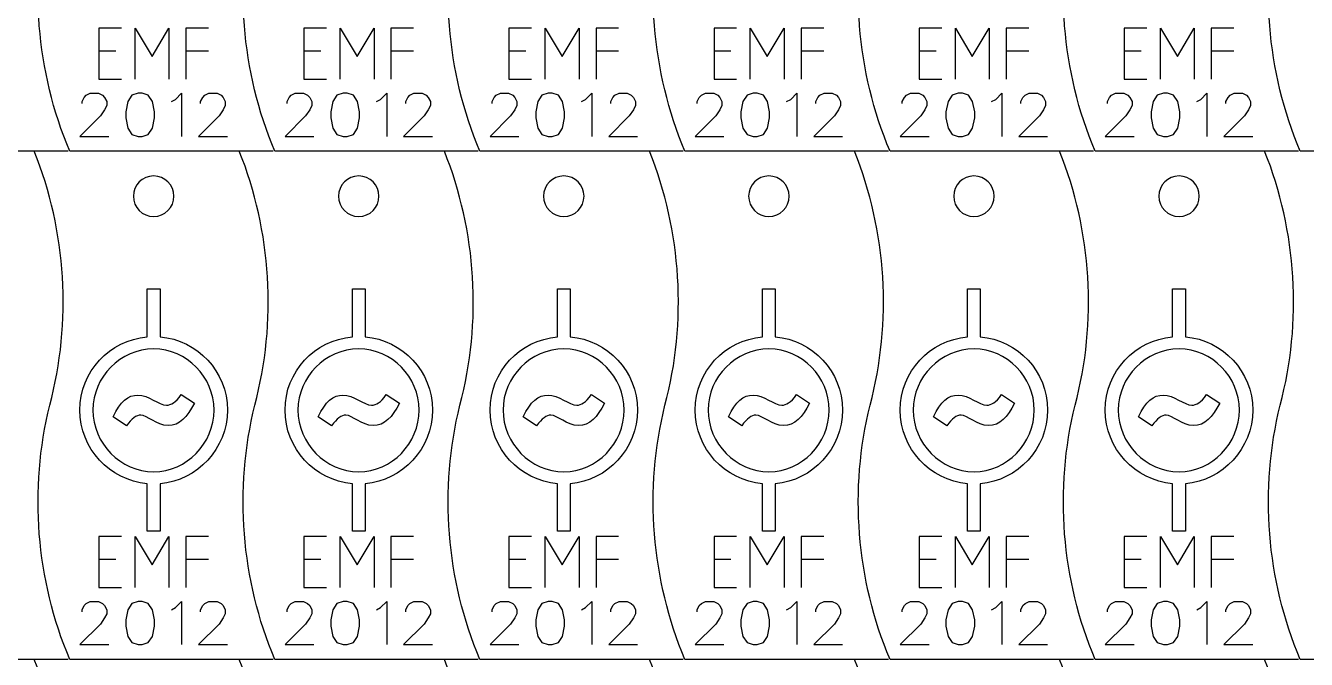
# Model space of a CAD drawing. Header units: millimetres. Extents: x 17 to 566, y -11 to 289.
# Drawn here: x 158 to 284, y 138.7 to 201 of the extents above; entities that cross this region are included whole.
import ezdxf

# ---------------------------------------------------------------- set-up
doc = ezdxf.new("R2010")
doc.units = ezdxf.units.MM
doc.layers.add('cut', color=7, linetype='CONTINUOUS')

msp = doc.modelspace()

# ---------------------------------------------------------------- linework, layer by layer
at = {"layer": 'cut', "color": 5}
for points in [[(165.219648, 200.747981), (165.219648, 195.747979)], [(167.441869, 200.747981), (165.219648, 200.747981)], [(168.782224, 200.747981), (170.448887, 197.970203)], [(168.782224, 195.747979), (168.782224, 200.747981)], [(170.448887, 197.970203), (172.115553, 200.747981)], [(172.115553, 200.747981), (172.115553, 195.747979)], [(173.78222, 200.747981), (173.78222, 195.747979)], [(176.004443, 200.747981), (173.78222, 200.747981)], [(185.388885, 200.747981), (185.388885, 195.747979)], [(187.611106, 200.747981), (185.388885, 200.747981)], [(188.951461, 200.747981), (190.618124, 197.970203)], [(188.951461, 195.747979), (188.951461, 200.747981)], [(190.618124, 197.970203), (192.28479, 200.747981)], [(192.28479, 200.747981), (192.28479, 195.747979)], [(193.951456, 200.747981), (193.951456, 195.747979)], [(196.17368, 200.747981), (193.951456, 200.747981)], [(205.558122, 200.747981), (205.558122, 195.747979)], [(207.780342, 200.747981), (205.558122, 200.747981)], [(209.120698, 200.747981), (210.787361, 197.970203)], [(209.120698, 195.747979), (209.120698, 200.747981)], [(210.787361, 197.970203), (212.454027, 200.747981)], [(212.454027, 200.747981), (212.454027, 195.747979)], [(214.120693, 200.747981), (214.120693, 195.747979)], [(216.342917, 200.747981), (214.120693, 200.747981)], [(225.727359, 200.747981), (225.727359, 195.747979)], [(227.949579, 200.747981), (225.727359, 200.747981)], [(229.289935, 200.747981), (230.956598, 197.970203)], [(229.289935, 195.747979), (229.289935, 200.747981)], [(230.956598, 197.970203), (232.623264, 200.747981)], [(232.623264, 200.747981), (232.623264, 195.747979)], [(234.28993, 200.747981), (234.28993, 195.747979)], [(236.512154, 200.747981), (234.28993, 200.747981)], [(245.896596, 200.747981), (245.896596, 195.747979)], [(248.118816, 200.747981), (245.896596, 200.747981)], [(249.459171, 200.747981), (251.125835, 197.970203)], [(249.459171, 195.747979), (249.459171, 200.747981)], [(251.125835, 197.970203), (252.792501, 200.747981)], [(252.792501, 200.747981), (252.792501, 195.747979)], [(254.459167, 200.747981), (254.459167, 195.747979)], [(256.681391, 200.747981), (254.459167, 200.747981)], [(266.065833, 200.747981), (266.065833, 195.747979)], [(268.288053, 200.747981), (266.065833, 200.747981)], [(269.628408, 200.747981), (271.295072, 197.970203)], [(269.628408, 195.747979), (269.628408, 200.747981)], [(271.295072, 197.970203), (272.961738, 200.747981)], [(272.961738, 200.747981), (272.961738, 195.747979)], [(274.628404, 200.747981), (274.628404, 195.747979)], [(276.850627, 200.747981), (274.628404, 200.747981)], [(165.219648, 198.525757), (166.886311, 198.525757)], [(173.78222, 198.525757), (176.004443, 198.525757)], [(185.388885, 198.525757), (187.055548, 198.525757)], [(193.951456, 198.525757), (196.17368, 198.525757)], [(205.558122, 198.525757), (207.224785, 198.525757)], [(214.120693, 198.525757), (216.342917, 198.525757)], [(225.727359, 198.525757), (227.394022, 198.525757)], [(234.28993, 198.525757), (236.512154, 198.525757)], [(245.896596, 198.525757), (247.563259, 198.525757)], [(254.459167, 198.525757), (256.681391, 198.525757)], [(266.065833, 198.525757), (267.732496, 198.525757)], [(274.628404, 198.525757), (276.850627, 198.525757)], [(165.219648, 195.747979), (167.441869, 195.747979)], [(185.388885, 195.747979), (187.611106, 195.747979)], [(205.558122, 195.747979), (207.780342, 195.747979)], [(225.727359, 195.747979), (227.949579, 195.747979)], [(245.896596, 195.747979), (248.118816, 195.747979)], [(266.065833, 195.747979), (268.288053, 195.747979)], [(163.768611, 193.953004), (163.970631, 194.155024)], [(163.970631, 194.155024), (164.374672, 194.357044)], [(164.374672, 194.357044), (165.182753, 194.357044)], [(165.182753, 194.357044), (165.586794, 194.155024)], [(165.586794, 194.155024), (165.788814, 193.953004)], [(168.465582, 194.155024), (168.061541, 193.548963)], [(169.071643, 194.357044), (168.465582, 194.155024)], [(169.475683, 194.357044), (169.071643, 194.357044)], [(170.081742, 194.155024), (169.475683, 194.357044)], [(170.485782, 193.548963), (170.081742, 194.155024)], [(172.758509, 193.750983), (173.36457, 194.357044)], [(173.36457, 194.357044), (173.36457, 190.114595)], [(175.435277, 193.953004), (175.637297, 194.155024)], [(175.637297, 194.155024), (176.041338, 194.357044)], [(176.041338, 194.357044), (176.849419, 194.357044)], [(176.849419, 194.357044), (177.25346, 194.155024)], [(177.25346, 194.155024), (177.45548, 193.953004)], [(183.937848, 193.953004), (184.139868, 194.155024)], [(184.139868, 194.155024), (184.543909, 194.357044)], [(184.543909, 194.357044), (185.35199, 194.357044)], [(185.35199, 194.357044), (185.756031, 194.155024)], [(185.756031, 194.155024), (185.958051, 193.953004)], [(188.634819, 194.155024), (188.230778, 193.548963)], [(189.24088, 194.357044), (188.634819, 194.155024)], [(189.64492, 194.357044), (189.24088, 194.357044)], [(190.250978, 194.155024), (189.64492, 194.357044)], [(190.655019, 193.548963), (190.250978, 194.155024)], [(192.927746, 193.750983), (193.533807, 194.357044)], [(193.533807, 194.357044), (193.533807, 190.114595)], [(195.604514, 193.953004), (195.806534, 194.155024)], [(195.806534, 194.155024), (196.210575, 194.357044)], [(196.210575, 194.357044), (197.018656, 194.357044)], [(197.018656, 194.357044), (197.422697, 194.155024)], [(197.422697, 194.155024), (197.624717, 193.953004)], [(204.107085, 193.953004), (204.309105, 194.155024)], [(204.309105, 194.155024), (204.713146, 194.357044)], [(204.713146, 194.357044), (205.521227, 194.357044)], [(205.521227, 194.357044), (205.925268, 194.155024)], [(205.925268, 194.155024), (206.127288, 193.953004)], [(208.804056, 194.155024), (208.400015, 193.548963)], [(209.410117, 194.357044), (208.804056, 194.155024)], [(209.814157, 194.357044), (209.410117, 194.357044)], [(210.420215, 194.155024), (209.814157, 194.357044)], [(210.824256, 193.548963), (210.420215, 194.155024)], [(213.096983, 193.750983), (213.703044, 194.357044)], [(213.703044, 194.357044), (213.703044, 190.114595)], [(215.773751, 193.953004), (215.975771, 194.155024)], [(215.975771, 194.155024), (216.379812, 194.357044)], [(216.379812, 194.357044), (217.187893, 194.357044)], [(217.187893, 194.357044), (217.591934, 194.155024)], [(217.591934, 194.155024), (217.793954, 193.953004)], [(224.276322, 193.953004), (224.478342, 194.155024)], [(224.478342, 194.155024), (224.882383, 194.357044)], [(224.882383, 194.357044), (225.690464, 194.357044)], [(225.690464, 194.357044), (226.094504, 194.155024)], [(226.094504, 194.155024), (226.296525, 193.953004)], [(228.973293, 194.155024), (228.569252, 193.548963)], [(229.579353, 194.357044), (228.973293, 194.155024)], [(229.983394, 194.357044), (229.579353, 194.357044)], [(230.589452, 194.155024), (229.983394, 194.357044)], [(230.993493, 193.548963), (230.589452, 194.155024)], [(233.26622, 193.750983), (233.872281, 194.357044)], [(233.872281, 194.357044), (233.872281, 190.114595)], [(235.942988, 193.953004), (236.145008, 194.155024)], [(236.145008, 194.155024), (236.549049, 194.357044)], [(236.549049, 194.357044), (237.35713, 194.357044)], [(237.35713, 194.357044), (237.76117, 194.155024)], [(237.76117, 194.155024), (237.963191, 193.953004)], [(244.445559, 193.953004), (244.647579, 194.155024)], [(244.647579, 194.155024), (245.05162, 194.357044)], [(245.05162, 194.357044), (245.859701, 194.357044)], [(245.859701, 194.357044), (246.263741, 194.155024)], [(246.263741, 194.155024), (246.465762, 193.953004)], [(249.142529, 194.155024), (248.738489, 193.548963)], [(249.74859, 194.357044), (249.142529, 194.155024)], [(250.152631, 194.357044), (249.74859, 194.357044)], [(250.758689, 194.155024), (250.152631, 194.357044)], [(251.16273, 193.548963), (250.758689, 194.155024)], [(253.435457, 193.750983), (254.041518, 194.357044)], [(254.041518, 194.357044), (254.041518, 190.114595)], [(256.112224, 193.953004), (256.314245, 194.155024)], [(256.314245, 194.155024), (256.718285, 194.357044)], [(256.718285, 194.357044), (257.526367, 194.357044)], [(257.526367, 194.357044), (257.930407, 194.155024)], [(257.930407, 194.155024), (258.132428, 193.953004)], [(264.614795, 193.953004), (264.816816, 194.155024)], [(264.816816, 194.155024), (265.220856, 194.357044)], [(265.220856, 194.357044), (266.028938, 194.357044)], [(266.028938, 194.357044), (266.432978, 194.155024)], [(266.432978, 194.155024), (266.634999, 193.953004)], [(269.311766, 194.155024), (268.907726, 193.548963)], [(269.917827, 194.357044), (269.311766, 194.155024)], [(270.321868, 194.357044), (269.917827, 194.357044)], [(270.927926, 194.155024), (270.321868, 194.357044)], [(271.331967, 193.548963), (270.927926, 194.155024)], [(273.604694, 193.750983), (274.210755, 194.357044)], [(274.210755, 194.357044), (274.210755, 190.114595)], [(276.281461, 193.953004), (276.483482, 194.155024)], [(276.483482, 194.155024), (276.887522, 194.357044)], [(276.887522, 194.357044), (277.695604, 194.357044)], [(277.695604, 194.357044), (278.099644, 194.155024)], [(278.099644, 194.155024), (278.301664, 193.953004)], [(163.566591, 193.548963), (163.768611, 193.953004)], [(163.566591, 193.346943), (163.566591, 193.548963)], [(165.788814, 192.740882), (165.384774, 192.134821)], [(165.788814, 193.953004), (165.990834, 193.548963)], [(165.990834, 193.144922), (165.788814, 192.740882)], [(165.990834, 193.548963), (165.990834, 193.144922)], [(168.061541, 193.548963), (167.859521, 192.538862)], [(170.687802, 192.538862), (170.485782, 193.548963)], [(172.354469, 193.548963), (172.758509, 193.750983)], [(175.233257, 193.548963), (175.435277, 193.953004)], [(175.233257, 193.346943), (175.233257, 193.548963)], [(177.45548, 192.740882), (177.051439, 192.134821)], [(177.45548, 193.953004), (177.6575, 193.548963)], [(177.6575, 193.144922), (177.45548, 192.740882)], [(177.6575, 193.548963), (177.6575, 193.144922)], [(183.735828, 193.548963), (183.937848, 193.953004)], [(183.735828, 193.346943), (183.735828, 193.548963)], [(185.958051, 192.740882), (185.55401, 192.134821)], [(185.958051, 193.953004), (186.160071, 193.548963)], [(186.160071, 193.144922), (185.958051, 192.740882)], [(186.160071, 193.548963), (186.160071, 193.144922)], [(188.230778, 193.548963), (188.028758, 192.538862)], [(190.857039, 192.538862), (190.655019, 193.548963)], [(192.523705, 193.548963), (192.927746, 193.750983)], [(195.402494, 193.548963), (195.604514, 193.953004)], [(195.402494, 193.346943), (195.402494, 193.548963)], [(197.624717, 192.740882), (197.220676, 192.134821)], [(197.624717, 193.953004), (197.826737, 193.548963)], [(197.826737, 193.144922), (197.624717, 192.740882)], [(197.826737, 193.548963), (197.826737, 193.144922)], [(203.905064, 193.548963), (204.107085, 193.953004)], [(203.905064, 193.346943), (203.905064, 193.548963)], [(206.127288, 192.740882), (205.723247, 192.134821)], [(206.127288, 193.953004), (206.329308, 193.548963)], [(206.329308, 193.144922), (206.127288, 192.740882)], [(206.329308, 193.548963), (206.329308, 193.144922)], [(208.400015, 193.548963), (208.197995, 192.538862)], [(211.026276, 192.538862), (210.824256, 193.548963)], [(212.692942, 193.548963), (213.096983, 193.750983)], [(215.57173, 193.548963), (215.773751, 193.953004)], [(215.57173, 193.346943), (215.57173, 193.548963)], [(217.793954, 192.740882), (217.389913, 192.134821)], [(217.793954, 193.953004), (217.995974, 193.548963)], [(217.995974, 193.144922), (217.793954, 192.740882)], [(217.995974, 193.548963), (217.995974, 193.144922)], [(224.074301, 193.548963), (224.276322, 193.953004)], [(224.074301, 193.346943), (224.074301, 193.548963)], [(226.296525, 192.740882), (225.892484, 192.134821)], [(226.296525, 193.953004), (226.498545, 193.548963)], [(226.498545, 193.144922), (226.296525, 192.740882)], [(226.498545, 193.548963), (226.498545, 193.144922)], [(228.569252, 193.548963), (228.367232, 192.538862)], [(231.195513, 192.538862), (230.993493, 193.548963)], [(232.862179, 193.548963), (233.26622, 193.750983)], [(235.740967, 193.548963), (235.942988, 193.953004)], [(235.740967, 193.346943), (235.740967, 193.548963)], [(237.963191, 192.740882), (237.55915, 192.134821)], [(237.963191, 193.953004), (238.165211, 193.548963)], [(238.165211, 193.144922), (237.963191, 192.740882)], [(238.165211, 193.548963), (238.165211, 193.144922)], [(244.243538, 193.548963), (244.445559, 193.953004)], [(244.243538, 193.346943), (244.243538, 193.548963)], [(246.465762, 192.740882), (246.061721, 192.134821)], [(246.465762, 193.953004), (246.667782, 193.548963)], [(246.667782, 193.144922), (246.465762, 192.740882)], [(246.667782, 193.548963), (246.667782, 193.144922)], [(248.738489, 193.548963), (248.536468, 192.538862)], [(251.36475, 192.538862), (251.16273, 193.548963)], [(253.031416, 193.548963), (253.435457, 193.750983)], [(255.910204, 193.548963), (256.112224, 193.953004)], [(255.910204, 193.346943), (255.910204, 193.548963)], [(258.132428, 192.740882), (257.728387, 192.134821)], [(258.132428, 193.953004), (258.334448, 193.548963)], [(258.334448, 193.144922), (258.132428, 192.740882)], [(258.334448, 193.548963), (258.334448, 193.144922)], [(264.412775, 193.548963), (264.614795, 193.953004)], [(264.412775, 193.346943), (264.412775, 193.548963)], [(266.634999, 192.740882), (266.230958, 192.134821)], [(266.634999, 193.953004), (266.837019, 193.548963)], [(266.837019, 193.144922), (266.634999, 192.740882)], [(266.837019, 193.548963), (266.837019, 193.144922)], [(268.907726, 193.548963), (268.705705, 192.538862)], [(271.533987, 192.538862), (271.331967, 193.548963)], [(273.200653, 193.548963), (273.604694, 193.750983)], [(276.079441, 193.548963), (276.281461, 193.953004)], [(276.079441, 193.346943), (276.079441, 193.548963)], [(278.301664, 192.740882), (277.897624, 192.134821)], [(278.301664, 193.953004), (278.503685, 193.548963)], [(278.503685, 193.144922), (278.301664, 192.740882)], [(278.503685, 193.548963), (278.503685, 193.144922)], [(165.384774, 192.134821), (163.36457, 190.114595)], [(167.859521, 192.538862), (167.859521, 191.932801)], [(167.859521, 191.932801), (168.061541, 190.922682)], [(170.485782, 190.922682), (170.687802, 191.932801)], [(170.687802, 191.932801), (170.687802, 192.538862)], [(177.051439, 192.134821), (175.031239, 190.114595)], [(185.55401, 192.134821), (183.533807, 190.114595)], [(188.028758, 192.538862), (188.028758, 191.932801)], [(188.028758, 191.932801), (188.230778, 190.922682)], [(190.655019, 190.922682), (190.857039, 191.932801)], [(190.857039, 191.932801), (190.857039, 192.538862)], [(197.220676, 192.134821), (195.200476, 190.114595)], [(205.723247, 192.134821), (203.703044, 190.114595)], [(208.197995, 192.538862), (208.197995, 191.932801)], [(208.197995, 191.932801), (208.400015, 190.922682)], [(210.824256, 190.922682), (211.026276, 191.932801)], [(211.026276, 191.932801), (211.026276, 192.538862)], [(217.389913, 192.134821), (215.369713, 190.114595)], [(225.892484, 192.134821), (223.872281, 190.114595)], [(228.367232, 192.538862), (228.367232, 191.932801)], [(228.367232, 191.932801), (228.569252, 190.922682)], [(230.993493, 190.922682), (231.195513, 191.932801)], [(231.195513, 191.932801), (231.195513, 192.538862)], [(237.55915, 192.134821), (235.53895, 190.114595)], [(246.061721, 192.134821), (244.041518, 190.114595)], [(248.536468, 192.538862), (248.536468, 191.932801)], [(248.536468, 191.932801), (248.738489, 190.922682)], [(251.16273, 190.922682), (251.36475, 191.932801)], [(251.36475, 191.932801), (251.36475, 192.538862)], [(257.728387, 192.134821), (255.708187, 190.114595)], [(266.230958, 192.134821), (264.210755, 190.114595)], [(268.705705, 192.538862), (268.705705, 191.932801)], [(268.705705, 191.932801), (268.907726, 190.922682)], [(271.331967, 190.922682), (271.533987, 191.932801)], [(271.533987, 191.932801), (271.533987, 192.538862)], [(277.897624, 192.134821), (275.877424, 190.114595)], [(168.061541, 190.922682), (168.465582, 190.316638)], [(168.465582, 190.316638), (169.071643, 190.114595)], [(169.475683, 190.114595), (170.081742, 190.316638)], [(170.081742, 190.316638), (170.485782, 190.922682)], [(188.230778, 190.922682), (188.634819, 190.316638)], [(188.634819, 190.316638), (189.24088, 190.114595)], [(189.64492, 190.114595), (190.250978, 190.316638)], [(190.250978, 190.316638), (190.655019, 190.922682)], [(208.400015, 190.922682), (208.804056, 190.316638)], [(208.804056, 190.316638), (209.410117, 190.114595)], [(209.814157, 190.114595), (210.420215, 190.316638)], [(210.420215, 190.316638), (210.824256, 190.922682)], [(228.569252, 190.922682), (228.973293, 190.316638)], [(228.973293, 190.316638), (229.579353, 190.114595)], [(229.983394, 190.114595), (230.589452, 190.316638)], [(230.589452, 190.316638), (230.993493, 190.922682)], [(248.738489, 190.922682), (249.142529, 190.316638)], [(249.142529, 190.316638), (249.74859, 190.114595)], [(250.152631, 190.114595), (250.758689, 190.316638)], [(250.758689, 190.316638), (251.16273, 190.922682)], [(268.907726, 190.922682), (269.311766, 190.316638)], [(269.311766, 190.316638), (269.917827, 190.114595)], [(270.321868, 190.114595), (270.927926, 190.316638)], [(270.927926, 190.316638), (271.331967, 190.922682)], [(163.36457, 190.114595), (166.192855, 190.114595)], [(169.071643, 190.114595), (169.475683, 190.114595)], [(175.031239, 190.114595), (177.859521, 190.114595)], [(183.533807, 190.114595), (186.362092, 190.114595)], [(189.24088, 190.114595), (189.64492, 190.114595)], [(195.200476, 190.114595), (198.028758, 190.114595)], [(203.703044, 190.114595), (206.531329, 190.114595)], [(209.410117, 190.114595), (209.814157, 190.114595)], [(215.369713, 190.114595), (218.197994, 190.114595)], [(223.872281, 190.114595), (226.700565, 190.114595)], [(229.579353, 190.114595), (229.983394, 190.114595)], [(235.53895, 190.114595), (238.367231, 190.114595)], [(244.041518, 190.114595), (246.869802, 190.114595)], [(249.74859, 190.114595), (250.152631, 190.114595)], [(255.708187, 190.114595), (258.536468, 190.114595)], [(264.210755, 190.114595), (267.039039, 190.114595)], [(269.917827, 190.114595), (270.321868, 190.114595)], [(275.877424, 190.114595), (278.705705, 190.114595)], [(169.98385, 175.104302), (171.240244, 175.104302), (171.240244, 170.389144)], [(169.98385, 170.389144), (169.98385, 175.104302)], [(190.153087, 175.104302), (191.409481, 175.104302), (191.409481, 170.389144)], [(190.153087, 170.389144), (190.153087, 175.104302)], [(210.322324, 175.104302), (211.578718, 175.104302), (211.578718, 170.389144)], [(210.322324, 170.389144), (210.322324, 175.104302)], [(230.491561, 175.104302), (231.747955, 175.104302), (231.747955, 170.389144)], [(230.491561, 170.389144), (230.491561, 175.104302)], [(250.660797, 175.104302), (251.917192, 175.104302), (251.917192, 170.389144)], [(250.660797, 170.389144), (250.660797, 175.104302)], [(270.830034, 175.104302), (272.086428, 175.104302), (272.086428, 170.389144)], [(270.830034, 170.389144), (270.830034, 175.104302)], [(173.322491, 164.724436), (174.616917, 163.861401)], [(193.491728, 164.724436), (194.786154, 163.861401)], [(213.660965, 164.724436), (214.955391, 163.861401)], [(233.830201, 164.724436), (235.124628, 163.861401)], [(253.999438, 164.724436), (255.293865, 163.861401)], [(274.168675, 164.724436), (275.463102, 163.861401)], [(164.637627, 163.186181), (164.637627, 163.186181)], [(167.939096, 161.648017), (166.625922, 162.510826)], [(184.806864, 163.186181), (184.806864, 163.186181)], [(188.108333, 161.648017), (186.795159, 162.510826)], [(204.976101, 163.186181), (204.976101, 163.186181)], [(208.27757, 161.648017), (206.964396, 162.510826)], [(225.145338, 163.186181), (225.145338, 163.186181)], [(228.446807, 161.648017), (227.133633, 162.510826)], [(245.314574, 163.186181), (245.314574, 163.186181)], [(248.616044, 161.648017), (247.302869, 162.510826)], [(265.483811, 163.186181), (265.483811, 163.186181)], [(268.785281, 161.648017), (267.472106, 162.510826)], [(171.240244, 155.945372), (171.240244, 151.280504), (169.98385, 151.280504), (169.98385, 155.945372)], [(191.409481, 155.945372), (191.409481, 151.280504), (190.153087, 151.280504), (190.153087, 155.945372)], [(211.578718, 155.945372), (211.578718, 151.280504), (210.322324, 151.280504), (210.322324, 155.945372)], [(231.747955, 155.945372), (231.747955, 151.280504), (230.491561, 151.280504), (230.491561, 155.945372)], [(251.917192, 155.945372), (251.917192, 151.280504), (250.660797, 151.280504), (250.660797, 155.945372)], [(272.086428, 155.945372), (272.086428, 151.280504), (270.830034, 151.280504), (270.830034, 155.945372)], [(165.219648, 150.748007), (165.219648, 145.748006)], [(167.441869, 150.748007), (165.219648, 150.748007)], [(168.782224, 150.748007), (170.448887, 147.970229)], [(168.782224, 145.748006), (168.782224, 150.748007)], [(170.448887, 147.970229), (172.115553, 150.748007)], [(172.115553, 150.748007), (172.115553, 145.748006)], [(173.78222, 150.748007), (173.78222, 145.748006)], [(176.004443, 150.748007), (173.78222, 150.748007)], [(185.388885, 150.748007), (185.388885, 145.748006)], [(187.611106, 150.748007), (185.388885, 150.748007)], [(188.951461, 150.748007), (190.618124, 147.970229)], [(188.951461, 145.748006), (188.951461, 150.748007)], [(190.618124, 147.970229), (192.28479, 150.748007)], [(192.28479, 150.748007), (192.28479, 145.748006)], [(193.951456, 150.748007), (193.951456, 145.748006)], [(196.17368, 150.748007), (193.951456, 150.748007)], [(205.558122, 150.748007), (205.558122, 145.748006)], [(207.780342, 150.748007), (205.558122, 150.748007)], [(209.120698, 150.748007), (210.787361, 147.970229)], [(209.120698, 145.748006), (209.120698, 150.748007)], [(210.787361, 147.970229), (212.454027, 150.748007)], [(212.454027, 150.748007), (212.454027, 145.748006)], [(214.120693, 150.748007), (214.120693, 145.748006)], [(216.342917, 150.748007), (214.120693, 150.748007)], [(225.727359, 150.748007), (225.727359, 145.748006)], [(227.949579, 150.748007), (225.727359, 150.748007)], [(229.289935, 150.748007), (230.956598, 147.970229)], [(229.289935, 145.748006), (229.289935, 150.748007)], [(230.956598, 147.970229), (232.623264, 150.748007)], [(232.623264, 150.748007), (232.623264, 145.748006)], [(234.28993, 150.748007), (234.28993, 145.748006)], [(236.512154, 150.748007), (234.28993, 150.748007)], [(245.896596, 150.748007), (245.896596, 145.748006)], [(248.118816, 150.748007), (245.896596, 150.748007)], [(249.459171, 150.748007), (251.125835, 147.970229)], [(249.459171, 145.748006), (249.459171, 150.748007)], [(251.125835, 147.970229), (252.792501, 150.748007)], [(252.792501, 150.748007), (252.792501, 145.748006)], [(254.459167, 150.748007), (254.459167, 145.748006)], [(256.681391, 150.748007), (254.459167, 150.748007)], [(266.065833, 150.748007), (266.065833, 145.748006)], [(268.288053, 150.748007), (266.065833, 150.748007)], [(269.628408, 150.748007), (271.295072, 147.970229)], [(269.628408, 145.748006), (269.628408, 150.748007)], [(271.295072, 147.970229), (272.961738, 150.748007)], [(272.961738, 150.748007), (272.961738, 145.748006)], [(274.628404, 150.748007), (274.628404, 145.748006)], [(276.850627, 150.748007), (274.628404, 150.748007)], [(165.219648, 148.525784), (166.886311, 148.525784)], [(173.78222, 148.525784), (176.004443, 148.525784)], [(185.388885, 148.525784), (187.055548, 148.525784)], [(193.951456, 148.525784), (196.17368, 148.525784)], [(205.558122, 148.525784), (207.224785, 148.525784)], [(214.120693, 148.525784), (216.342917, 148.525784)], [(225.727359, 148.525784), (227.394022, 148.525784)], [(234.28993, 148.525784), (236.512154, 148.525784)], [(245.896596, 148.525784), (247.563259, 148.525784)], [(254.459167, 148.525784), (256.681391, 148.525784)], [(266.065833, 148.525784), (267.732496, 148.525784)], [(274.628404, 148.525784), (276.850627, 148.525784)], [(165.219648, 145.748006), (167.441869, 145.748006)], [(185.388885, 145.748006), (187.611106, 145.748006)], [(205.558122, 145.748006), (207.780342, 145.748006)], [(225.727359, 145.748006), (227.949579, 145.748006)], [(245.896596, 145.748006), (248.118816, 145.748006)], [(266.065833, 145.748006), (268.288053, 145.748006)], [(163.566591, 143.54899), (163.768611, 143.95303)], [(163.768611, 143.95303), (163.970631, 144.155051)], [(163.970631, 144.155051), (164.374672, 144.357071)], [(164.374672, 144.357071), (165.182753, 144.357071)], [(165.182753, 144.357071), (165.586794, 144.155051)], [(165.586794, 144.155051), (165.788814, 143.95303)], [(165.788814, 143.95303), (165.990834, 143.54899)], [(168.465582, 144.155051), (168.061541, 143.54899)], [(169.071643, 144.357071), (168.465582, 144.155051)], [(169.475683, 144.357071), (169.071643, 144.357071)], [(170.081742, 144.155051), (169.475683, 144.357071)], [(170.485782, 143.54899), (170.081742, 144.155051)], [(172.354469, 143.54899), (172.758509, 143.75101)], [(172.758509, 143.75101), (173.36457, 144.357071)], [(173.36457, 144.357071), (173.36457, 140.114622)], [(175.233257, 143.54899), (175.435277, 143.95303)], [(175.435277, 143.95303), (175.637297, 144.155051)], [(175.637297, 144.155051), (176.041338, 144.357071)], [(176.041338, 144.357071), (176.849419, 144.357071)], [(176.849419, 144.357071), (177.25346, 144.155051)], [(177.25346, 144.155051), (177.45548, 143.95303)], [(177.45548, 143.95303), (177.6575, 143.54899)], [(183.735828, 143.54899), (183.937848, 143.95303)], [(183.937848, 143.95303), (184.139868, 144.155051)], [(184.139868, 144.155051), (184.543909, 144.357071)], [(184.543909, 144.357071), (185.35199, 144.357071)], [(185.35199, 144.357071), (185.756031, 144.155051)], [(185.756031, 144.155051), (185.958051, 143.95303)], [(185.958051, 143.95303), (186.160071, 143.54899)], [(188.634819, 144.155051), (188.230778, 143.54899)], [(189.24088, 144.357071), (188.634819, 144.155051)], [(189.64492, 144.357071), (189.24088, 144.357071)], [(190.250978, 144.155051), (189.64492, 144.357071)], [(190.655019, 143.54899), (190.250978, 144.155051)], [(192.523705, 143.54899), (192.927746, 143.75101)], [(192.927746, 143.75101), (193.533807, 144.357071)], [(193.533807, 144.357071), (193.533807, 140.114622)], [(195.402494, 143.54899), (195.604514, 143.95303)], [(195.604514, 143.95303), (195.806534, 144.155051)], [(195.806534, 144.155051), (196.210575, 144.357071)], [(196.210575, 144.357071), (197.018656, 144.357071)], [(197.018656, 144.357071), (197.422697, 144.155051)], [(197.422697, 144.155051), (197.624717, 143.95303)], [(197.624717, 143.95303), (197.826737, 143.54899)], [(203.905064, 143.54899), (204.107085, 143.95303)], [(204.107085, 143.95303), (204.309105, 144.155051)], [(204.309105, 144.155051), (204.713146, 144.357071)], [(204.713146, 144.357071), (205.521227, 144.357071)], [(205.521227, 144.357071), (205.925268, 144.155051)], [(205.925268, 144.155051), (206.127288, 143.95303)], [(206.127288, 143.95303), (206.329308, 143.54899)], [(208.804056, 144.155051), (208.400015, 143.54899)], [(209.410117, 144.357071), (208.804056, 144.155051)], [(209.814157, 144.357071), (209.410117, 144.357071)], [(210.420215, 144.155051), (209.814157, 144.357071)], [(210.824256, 143.54899), (210.420215, 144.155051)], [(212.692942, 143.54899), (213.096983, 143.75101)], [(213.096983, 143.75101), (213.703044, 144.357071)], [(213.703044, 144.357071), (213.703044, 140.114622)], [(215.57173, 143.54899), (215.773751, 143.95303)], [(215.773751, 143.95303), (215.975771, 144.155051)], [(215.975771, 144.155051), (216.379812, 144.357071)], [(216.379812, 144.357071), (217.187893, 144.357071)], [(217.187893, 144.357071), (217.591934, 144.155051)], [(217.591934, 144.155051), (217.793954, 143.95303)], [(217.793954, 143.95303), (217.995974, 143.54899)], [(224.074301, 143.54899), (224.276322, 143.95303)], [(224.276322, 143.95303), (224.478342, 144.155051)], [(224.478342, 144.155051), (224.882383, 144.357071)], [(224.882383, 144.357071), (225.690464, 144.357071)], [(225.690464, 144.357071), (226.094504, 144.155051)], [(226.094504, 144.155051), (226.296525, 143.95303)], [(226.296525, 143.95303), (226.498545, 143.54899)], [(228.973293, 144.155051), (228.569252, 143.54899)], [(229.579353, 144.357071), (228.973293, 144.155051)], [(229.983394, 144.357071), (229.579353, 144.357071)], [(230.589452, 144.155051), (229.983394, 144.357071)], [(230.993493, 143.54899), (230.589452, 144.155051)], [(232.862179, 143.54899), (233.26622, 143.75101)], [(233.26622, 143.75101), (233.872281, 144.357071)], [(233.872281, 144.357071), (233.872281, 140.114622)], [(235.740967, 143.54899), (235.942988, 143.95303)], [(235.942988, 143.95303), (236.145008, 144.155051)], [(236.145008, 144.155051), (236.549049, 144.357071)], [(236.549049, 144.357071), (237.35713, 144.357071)], [(237.35713, 144.357071), (237.76117, 144.155051)], [(237.76117, 144.155051), (237.963191, 143.95303)], [(237.963191, 143.95303), (238.165211, 143.54899)], [(244.243538, 143.54899), (244.445559, 143.95303)], [(244.445559, 143.95303), (244.647579, 144.155051)], [(244.647579, 144.155051), (245.05162, 144.357071)], [(245.05162, 144.357071), (245.859701, 144.357071)], [(245.859701, 144.357071), (246.263741, 144.155051)], [(246.263741, 144.155051), (246.465762, 143.95303)], [(246.465762, 143.95303), (246.667782, 143.54899)], [(249.142529, 144.155051), (248.738489, 143.54899)], [(249.74859, 144.357071), (249.142529, 144.155051)], [(250.152631, 144.357071), (249.74859, 144.357071)], [(250.758689, 144.155051), (250.152631, 144.357071)], [(251.16273, 143.54899), (250.758689, 144.155051)], [(253.031416, 143.54899), (253.435457, 143.75101)], [(253.435457, 143.75101), (254.041518, 144.357071)], [(254.041518, 144.357071), (254.041518, 140.114622)], [(255.910204, 143.54899), (256.112224, 143.95303)], [(256.112224, 143.95303), (256.314245, 144.155051)], [(256.314245, 144.155051), (256.718285, 144.357071)], [(256.718285, 144.357071), (257.526367, 144.357071)], [(257.526367, 144.357071), (257.930407, 144.155051)], [(257.930407, 144.155051), (258.132428, 143.95303)], [(258.132428, 143.95303), (258.334448, 143.54899)], [(264.412775, 143.54899), (264.614795, 143.95303)], [(264.614795, 143.95303), (264.816816, 144.155051)], [(264.816816, 144.155051), (265.220856, 144.357071)], [(265.220856, 144.357071), (266.028938, 144.357071)], [(266.028938, 144.357071), (266.432978, 144.155051)], [(266.432978, 144.155051), (266.634999, 143.95303)], [(266.634999, 143.95303), (266.837019, 143.54899)], [(269.311766, 144.155051), (268.907726, 143.54899)], [(269.917827, 144.357071), (269.311766, 144.155051)], [(270.321868, 144.357071), (269.917827, 144.357071)], [(270.927926, 144.155051), (270.321868, 144.357071)], [(271.331967, 143.54899), (270.927926, 144.155051)], [(273.200653, 143.54899), (273.604694, 143.75101)], [(273.604694, 143.75101), (274.210755, 144.357071)], [(274.210755, 144.357071), (274.210755, 140.114622)], [(276.079441, 143.54899), (276.281461, 143.95303)], [(276.281461, 143.95303), (276.483482, 144.155051)], [(276.483482, 144.155051), (276.887522, 144.357071)], [(276.887522, 144.357071), (277.695604, 144.357071)], [(277.695604, 144.357071), (278.099644, 144.155051)], [(278.099644, 144.155051), (278.301664, 143.95303)], [(278.301664, 143.95303), (278.503685, 143.54899)], [(163.566591, 143.346969), (163.566591, 143.54899)], [(165.788814, 142.740908), (165.384774, 142.134848)], [(165.990834, 143.144949), (165.788814, 142.740908)], [(165.990834, 143.54899), (165.990834, 143.144949)], [(168.061541, 143.54899), (167.859521, 142.538888)], [(167.859521, 142.538888), (167.859521, 141.932827)], [(170.687802, 142.538888), (170.485782, 143.54899)], [(170.687802, 141.932827), (170.687802, 142.538888)], [(175.233257, 143.346969), (175.233257, 143.54899)], [(177.45548, 142.740908), (177.051439, 142.134848)], [(177.6575, 143.144949), (177.45548, 142.740908)], [(177.6575, 143.54899), (177.6575, 143.144949)], [(183.735828, 143.346969), (183.735828, 143.54899)], [(185.958051, 142.740908), (185.55401, 142.134848)], [(186.160071, 143.144949), (185.958051, 142.740908)], [(186.160071, 143.54899), (186.160071, 143.144949)], [(188.230778, 143.54899), (188.028758, 142.538888)], [(188.028758, 142.538888), (188.028758, 141.932827)], [(190.857039, 142.538888), (190.655019, 143.54899)], [(190.857039, 141.932827), (190.857039, 142.538888)], [(195.402494, 143.346969), (195.402494, 143.54899)], [(197.624717, 142.740908), (197.220676, 142.134848)], [(197.826737, 143.144949), (197.624717, 142.740908)], [(197.826737, 143.54899), (197.826737, 143.144949)], [(203.905064, 143.346969), (203.905064, 143.54899)], [(206.127288, 142.740908), (205.723247, 142.134848)], [(206.329308, 143.144949), (206.127288, 142.740908)], [(206.329308, 143.54899), (206.329308, 143.144949)], [(208.400015, 143.54899), (208.197995, 142.538888)], [(208.197995, 142.538888), (208.197995, 141.932827)], [(211.026276, 142.538888), (210.824256, 143.54899)], [(211.026276, 141.932827), (211.026276, 142.538888)], [(215.57173, 143.346969), (215.57173, 143.54899)], [(217.793954, 142.740908), (217.389913, 142.134848)], [(217.995974, 143.144949), (217.793954, 142.740908)], [(217.995974, 143.54899), (217.995974, 143.144949)], [(224.074301, 143.346969), (224.074301, 143.54899)], [(226.296525, 142.740908), (225.892484, 142.134848)], [(226.498545, 143.144949), (226.296525, 142.740908)], [(226.498545, 143.54899), (226.498545, 143.144949)], [(228.569252, 143.54899), (228.367232, 142.538888)], [(228.367232, 142.538888), (228.367232, 141.932827)], [(231.195513, 142.538888), (230.993493, 143.54899)], [(231.195513, 141.932827), (231.195513, 142.538888)], [(235.740967, 143.346969), (235.740967, 143.54899)], [(237.963191, 142.740908), (237.55915, 142.134848)], [(238.165211, 143.144949), (237.963191, 142.740908)], [(238.165211, 143.54899), (238.165211, 143.144949)], [(244.243538, 143.346969), (244.243538, 143.54899)], [(246.465762, 142.740908), (246.061721, 142.134848)], [(246.667782, 143.144949), (246.465762, 142.740908)], [(246.667782, 143.54899), (246.667782, 143.144949)], [(248.738489, 143.54899), (248.536468, 142.538888)], [(248.536468, 142.538888), (248.536468, 141.932827)], [(251.36475, 142.538888), (251.16273, 143.54899)], [(251.36475, 141.932827), (251.36475, 142.538888)], [(255.910204, 143.346969), (255.910204, 143.54899)], [(258.132428, 142.740908), (257.728387, 142.134848)], [(258.334448, 143.144949), (258.132428, 142.740908)], [(258.334448, 143.54899), (258.334448, 143.144949)], [(264.412775, 143.346969), (264.412775, 143.54899)], [(266.634999, 142.740908), (266.230958, 142.134848)], [(266.837019, 143.144949), (266.634999, 142.740908)], [(266.837019, 143.54899), (266.837019, 143.144949)], [(268.907726, 143.54899), (268.705705, 142.538888)], [(268.705705, 142.538888), (268.705705, 141.932827)], [(271.533987, 142.538888), (271.331967, 143.54899)], [(271.533987, 141.932827), (271.533987, 142.538888)], [(276.079441, 143.346969), (276.079441, 143.54899)], [(278.301664, 142.740908), (277.897624, 142.134848)], [(278.503685, 143.144949), (278.301664, 142.740908)], [(278.503685, 143.54899), (278.503685, 143.144949)], [(165.384774, 142.134848), (163.36457, 140.114622)], [(167.859521, 141.932827), (168.061541, 140.922709)], [(170.485782, 140.922709), (170.687802, 141.932827)], [(177.051439, 142.134848), (175.031239, 140.114622)], [(185.55401, 142.134848), (183.533807, 140.114622)], [(188.028758, 141.932827), (188.230778, 140.922709)], [(190.655019, 140.922709), (190.857039, 141.932827)], [(197.220676, 142.134848), (195.200476, 140.114622)], [(205.723247, 142.134848), (203.703044, 140.114622)], [(208.197995, 141.932827), (208.400015, 140.922709)], [(210.824256, 140.922709), (211.026276, 141.932827)], [(217.389913, 142.134848), (215.369713, 140.114622)], [(225.892484, 142.134848), (223.872281, 140.114622)], [(228.367232, 141.932827), (228.569252, 140.922709)], [(230.993493, 140.922709), (231.195513, 141.932827)], [(237.55915, 142.134848), (235.53895, 140.114622)], [(246.061721, 142.134848), (244.041518, 140.114622)], [(248.536468, 141.932827), (248.738489, 140.922709)], [(251.16273, 140.922709), (251.36475, 141.932827)], [(257.728387, 142.134848), (255.708187, 140.114622)], [(266.230958, 142.134848), (264.210755, 140.114622)], [(268.705705, 141.932827), (268.907726, 140.922709)], [(271.331967, 140.922709), (271.533987, 141.932827)], [(277.897624, 142.134848), (275.877424, 140.114622)], [(163.36457, 140.114622), (166.192855, 140.114622)], [(168.061541, 140.922709), (168.465582, 140.316665)], [(168.465582, 140.316665), (169.071643, 140.114622)], [(169.071643, 140.114622), (169.475683, 140.114622)], [(169.475683, 140.114622), (170.081742, 140.316665)], [(170.081742, 140.316665), (170.485782, 140.922709)], [(175.031239, 140.114622), (177.859521, 140.114622)], [(183.533807, 140.114622), (186.362092, 140.114622)], [(188.230778, 140.922709), (188.634819, 140.316665)], [(188.634819, 140.316665), (189.24088, 140.114622)], [(189.24088, 140.114622), (189.64492, 140.114622)], [(189.64492, 140.114622), (190.250978, 140.316665)], [(190.250978, 140.316665), (190.655019, 140.922709)], [(195.200476, 140.114622), (198.028758, 140.114622)], [(203.703044, 140.114622), (206.531329, 140.114622)], [(208.400015, 140.922709), (208.804056, 140.316665)], [(208.804056, 140.316665), (209.410117, 140.114622)], [(209.410117, 140.114622), (209.814157, 140.114622)], [(209.814157, 140.114622), (210.420215, 140.316665)], [(210.420215, 140.316665), (210.824256, 140.922709)], [(215.369713, 140.114622), (218.197994, 140.114622)], [(223.872281, 140.114622), (226.700565, 140.114622)], [(228.569252, 140.922709), (228.973293, 140.316665)], [(228.973293, 140.316665), (229.579353, 140.114622)], [(229.579353, 140.114622), (229.983394, 140.114622)], [(229.983394, 140.114622), (230.589452, 140.316665)], [(230.589452, 140.316665), (230.993493, 140.922709)], [(235.53895, 140.114622), (238.367231, 140.114622)], [(244.041518, 140.114622), (246.869802, 140.114622)], [(248.738489, 140.922709), (249.142529, 140.316665)], [(249.142529, 140.316665), (249.74859, 140.114622)], [(249.74859, 140.114622), (250.152631, 140.114622)], [(250.152631, 140.114622), (250.758689, 140.316665)], [(250.758689, 140.316665), (251.16273, 140.922709)], [(255.708187, 140.114622), (258.536468, 140.114622)], [(264.210755, 140.114622), (267.039039, 140.114622)], [(268.907726, 140.922709), (269.311766, 140.316665)], [(269.311766, 140.316665), (269.917827, 140.114622)], [(269.917827, 140.114622), (270.321868, 140.114622)], [(270.321868, 140.114622), (270.927926, 140.316665)], [(270.927926, 140.316665), (271.331967, 140.922709)], [(275.877424, 140.114622), (278.705705, 140.114622)]]:
    msp.add_lwpolyline(points, dxfattribs=at)
at = {"layer": 'cut', "color": 7}
for points in [[(162.192535, 188.660699), (142.192536, 188.660699)], [(182.361772, 188.660699), (162.361773, 188.660699)], [(202.531009, 188.660699), (182.53101, 188.660699)], [(222.700246, 188.660699), (202.700247, 188.660699)], [(242.869483, 188.660699), (222.869483, 188.660699)], [(263.03872, 188.660699), (243.03872, 188.660699)], [(283.207957, 188.660699), (263.207957, 188.660699)], [(303.377194, 188.660699), (283.377194, 188.660699)], [(172.605215, 184.22659), (172.605215, 184.22659), (172.605215, 184.22659)], [(192.774451, 184.22659), (192.774451, 184.22659), (192.774451, 184.22659)], [(212.943688, 184.22659), (212.943688, 184.22659), (212.943688, 184.22659)], [(233.112925, 184.22659), (233.112925, 184.22659), (233.112925, 184.22659)], [(253.282162, 184.22659), (253.282162, 184.22659), (253.282162, 184.22659)], [(273.451399, 184.22659), (273.451399, 184.22659), (273.451399, 184.22659)], [(162.192535, 138.660726), (142.192536, 138.660726)], [(182.361772, 138.660726), (162.361773, 138.660726)], [(202.531009, 138.660726), (182.53101, 138.660726)], [(222.700246, 138.660726), (202.700247, 138.660726)], [(242.869483, 138.660726), (222.869483, 138.660726)], [(263.03872, 138.660726), (243.03872, 138.660726)], [(283.207957, 138.660726), (263.207957, 138.660726)], [(303.377194, 138.660726), (283.377194, 138.660726)]]:
    msp.add_lwpolyline(points, dxfattribs=at)
for points in [[(162.361773, 188.660699), (159.046178, 196.492973), (158.343329, 205.405454), (160.390242, 213.660675)], [(182.53101, 188.660699), (179.215415, 196.492973), (178.512566, 205.405454), (180.559479, 213.660675)], [(202.700247, 188.660699), (199.384652, 196.492973), (198.681803, 205.405454), (200.728715, 213.660675)], [(222.869483, 188.660699), (219.553889, 196.492973), (218.85104, 205.405454), (220.897952, 213.660675)], [(243.03872, 188.660699), (239.723126, 196.492973), (239.020277, 205.405454), (241.067189, 213.660675)], [(263.207957, 188.660699), (259.892363, 196.492973), (259.189514, 205.405454), (261.236426, 213.660675)], [(283.377194, 188.660699), (280.061599, 196.492973), (279.35875, 205.405454), (281.405663, 213.660675)], [(160.390242, 163.660701), (162.57971, 171.868395), (162.035363, 180.780866), (158.862322, 188.660699)], [(180.559479, 163.660701), (182.748947, 171.868395), (182.2046, 180.780866), (179.031559, 188.660699)], [(200.728715, 163.660701), (202.918184, 171.868395), (202.373837, 180.780866), (199.200795, 188.660699)], [(220.897952, 163.660701), (223.087421, 171.868395), (222.543074, 180.780866), (219.370032, 188.660699)], [(241.067189, 163.660701), (243.256658, 171.868395), (242.712311, 180.780866), (239.539269, 188.660699)], [(261.236426, 163.660701), (263.425895, 171.868395), (262.881547, 180.780866), (259.708506, 188.660699)], [(281.405663, 163.660701), (283.595132, 171.868395), (283.050784, 180.780866), (279.877743, 188.660699)], [(170.612046, 186.219759), (169.511249, 186.219759), (168.618876, 185.327384), (168.618876, 184.22659)], [(172.605215, 184.22659), (172.605215, 185.327384), (171.712842, 186.219759), (170.612046, 186.219759)], [(190.781282, 186.219759), (189.680486, 186.219759), (188.788113, 185.327384), (188.788113, 184.22659)], [(192.774451, 184.22659), (192.774451, 185.327384), (191.882079, 186.219759), (190.781282, 186.219759)], [(210.950519, 186.219759), (209.849723, 186.219759), (208.95735, 185.327384), (208.95735, 184.22659)], [(212.943688, 184.22659), (212.943688, 185.327384), (212.051316, 186.219759), (210.950519, 186.219759)], [(231.119756, 186.219759), (230.01896, 186.219759), (229.126587, 185.327384), (229.126587, 184.22659)], [(233.112925, 184.22659), (233.112925, 185.327384), (232.220553, 186.219759), (231.119756, 186.219759)], [(251.288993, 186.219759), (250.188197, 186.219759), (249.295824, 185.327384), (249.295824, 184.22659)], [(253.282162, 184.22659), (253.282162, 185.327384), (252.38979, 186.219759), (251.288993, 186.219759)], [(271.45823, 186.219759), (270.357433, 186.219759), (269.465061, 185.327384), (269.465061, 184.22659)], [(273.451399, 184.22659), (273.451399, 185.327384), (272.559026, 186.219759), (271.45823, 186.219759)], [(168.618876, 184.22659), (168.618876, 183.125788), (169.511249, 182.233421), (170.612046, 182.233421)], [(170.612046, 182.233421), (171.712842, 182.233421), (172.605215, 183.125788), (172.605215, 184.22659)], [(188.788113, 184.22659), (188.788113, 183.125788), (189.680486, 182.233421), (190.781282, 182.233421)], [(190.781282, 182.233421), (191.882079, 182.233421), (192.774451, 183.125788), (192.774451, 184.22659)], [(208.95735, 184.22659), (208.95735, 183.125788), (209.849723, 182.233421), (210.950519, 182.233421)], [(210.950519, 182.233421), (212.051316, 182.233421), (212.943688, 183.125788), (212.943688, 184.22659)], [(229.126587, 184.22659), (229.126587, 183.125788), (230.01896, 182.233421), (231.119756, 182.233421)], [(231.119756, 182.233421), (232.220553, 182.233421), (233.112925, 183.125788), (233.112925, 184.22659)], [(249.295824, 184.22659), (249.295824, 183.125788), (250.188197, 182.233421), (251.288993, 182.233421)], [(251.288993, 182.233421), (252.38979, 182.233421), (253.282162, 183.125788), (253.282162, 184.22659)], [(269.465061, 184.22659), (269.465061, 183.125788), (270.357433, 182.233421), (271.45823, 182.233421)], [(271.45823, 182.233421), (272.559026, 182.233421), (273.451399, 183.125788), (273.451399, 184.22659)], [(162.361773, 138.660726), (159.046178, 146.492999), (158.343329, 155.405481), (160.390242, 163.660701)], [(182.53101, 138.660726), (179.215415, 146.492999), (178.512566, 155.405481), (180.559479, 163.660701)], [(202.700247, 138.660726), (199.384652, 146.492999), (198.681803, 155.405481), (200.728715, 163.660701)], [(222.869483, 138.660726), (219.553889, 146.492999), (218.85104, 155.405481), (220.897952, 163.660701)], [(243.03872, 138.660726), (239.723126, 146.492999), (239.020277, 155.405481), (241.067189, 163.660701)], [(263.207957, 138.660726), (259.892363, 146.492999), (259.189514, 155.405481), (261.236426, 163.660701)], [(283.377194, 138.660726), (280.061599, 146.492999), (279.35875, 155.405481), (281.405663, 163.660701)], [(160.390242, 113.660728), (162.57971, 121.868422), (162.035363, 130.780892), (158.862322, 138.660726)], [(180.559479, 113.660728), (182.748947, 121.868422), (182.2046, 130.780892), (179.031559, 138.660726)], [(200.728715, 113.660728), (202.918184, 121.868422), (202.373837, 130.780892), (199.200795, 138.660726)], [(220.897952, 113.660728), (223.087421, 121.868422), (222.543074, 130.780892), (219.370032, 138.660726)], [(241.067189, 113.660728), (243.256658, 121.868422), (242.712311, 130.780892), (239.539269, 138.660726)], [(261.236426, 113.660728), (263.425895, 121.868422), (262.881547, 130.780892), (259.708506, 138.660726)], [(281.405663, 113.660728), (283.595132, 121.868422), (283.050784, 130.780892), (279.877743, 138.660726)]]:
    msp.add_open_spline(points, degree=3, dxfattribs=at)
at = {"layer": 'cut', "color": 5}
for points in [[(163.361946, 163.186181), (163.361946, 166.9753), (166.269506, 170.070431), (169.98385, 170.389144)], [(171.240244, 170.389144), (174.917199, 170.089057), (177.862145, 166.994039), (177.862145, 163.186181)], [(183.531183, 163.186181), (183.531183, 166.9753), (186.438743, 170.070431), (190.153087, 170.389144)], [(191.409481, 170.389144), (195.086436, 170.089057), (198.031382, 166.994039), (198.031382, 163.186181)], [(203.70042, 163.186181), (203.70042, 166.9753), (206.60798, 170.070431), (210.322324, 170.389144)], [(211.578718, 170.389144), (215.255673, 170.089057), (218.200619, 166.994039), (218.200619, 163.186181)], [(223.869656, 163.186181), (223.869656, 166.9753), (226.777217, 170.070431), (230.491561, 170.389144)], [(231.747955, 170.389144), (235.424909, 170.089057), (238.369856, 166.994039), (238.369856, 163.186181)], [(244.038893, 163.186181), (244.038893, 166.9753), (246.946454, 170.070431), (250.660797, 170.389144)], [(251.917192, 170.389144), (255.594146, 170.089057), (258.539093, 166.994039), (258.539093, 163.186181)], [(264.20813, 163.186181), (264.20813, 166.9753), (267.115691, 170.070431), (270.830034, 170.389144)], [(272.086428, 170.389144), (275.763383, 170.089057), (278.70833, 166.994039), (278.70833, 163.186181)], [(170.621582, 169.207505), (167.338858, 169.207505), (164.637627, 166.44994), (164.637627, 163.186181)], [(176.54929, 163.186181), (176.54929, 166.44994), (173.866593, 169.207505), (170.621582, 169.207505)], [(190.790819, 169.207505), (187.508094, 169.207505), (184.806864, 166.44994), (184.806864, 163.186181)], [(196.718527, 163.186181), (196.718527, 166.44994), (194.03583, 169.207505), (190.790819, 169.207505)], [(210.960056, 169.207505), (207.677331, 169.207505), (204.976101, 166.44994), (204.976101, 163.186181)], [(216.887764, 163.186181), (216.887764, 166.44994), (214.205066, 169.207505), (210.960056, 169.207505)], [(231.129292, 169.207505), (227.846568, 169.207505), (225.145338, 166.44994), (225.145338, 163.186181)], [(237.057001, 163.186181), (237.057001, 166.44994), (234.374303, 169.207505), (231.129292, 169.207505)], [(251.298529, 169.207505), (248.015805, 169.207505), (245.314574, 166.44994), (245.314574, 163.186181)], [(257.226237, 163.186181), (257.226237, 166.44994), (254.54354, 169.207505), (251.298529, 169.207505)], [(271.467766, 169.207505), (268.185042, 169.207505), (265.483811, 166.44994), (265.483811, 163.186181)], [(277.395474, 163.186181), (277.395474, 166.44994), (274.712777, 169.207505), (271.467766, 169.207505)], [(166.625922, 162.510826), (167.320112, 164.011487), (168.10793, 164.667961), (169.064689, 164.667961)], [(169.064689, 164.667961), (170.096225, 164.667961), (171.127866, 163.673805), (171.878298, 163.673805)], [(171.878298, 163.673805), (172.328343, 163.673805), (172.759963, 163.898905), (173.322491, 164.724436)], [(174.616917, 163.861401), (173.903981, 162.492087), (173.17262, 161.666784), (172.028386, 161.666784)], [(186.795159, 162.510826), (187.489349, 164.011487), (188.277167, 164.667961), (189.233926, 164.667961)], [(189.233926, 164.667961), (190.265462, 164.667961), (191.297103, 163.673805), (192.047535, 163.673805)], [(192.047535, 163.673805), (192.49758, 163.673805), (192.9292, 163.898905), (193.491728, 164.724436)], [(194.786154, 163.861401), (194.073218, 162.492087), (193.341856, 161.666784), (192.197623, 161.666784)], [(206.964396, 162.510826), (207.658586, 164.011487), (208.446404, 164.667961), (209.403163, 164.667961)], [(209.403163, 164.667961), (210.434699, 164.667961), (211.46634, 163.673805), (212.216771, 163.673805)], [(212.216771, 163.673805), (212.666817, 163.673805), (213.098436, 163.898905), (213.660965, 164.724436)], [(214.955391, 163.861401), (214.242455, 162.492087), (213.511093, 161.666784), (212.36686, 161.666784)], [(227.133633, 162.510826), (227.827823, 164.011487), (228.615641, 164.667961), (229.572399, 164.667961)], [(229.572399, 164.667961), (230.603936, 164.667961), (231.635577, 163.673805), (232.386008, 163.673805)], [(232.386008, 163.673805), (232.836054, 163.673805), (233.267673, 163.898905), (233.830201, 164.724436)], [(235.124628, 163.861401), (234.411692, 162.492087), (233.68033, 161.666784), (232.536097, 161.666784)], [(247.302869, 162.510826), (247.99706, 164.011487), (248.784878, 164.667961), (249.741636, 164.667961)], [(249.741636, 164.667961), (250.773173, 164.667961), (251.804813, 163.673805), (252.555245, 163.673805)], [(252.555245, 163.673805), (253.005291, 163.673805), (253.43691, 163.898905), (253.999438, 164.724436)], [(255.293865, 163.861401), (254.580929, 162.492087), (253.849567, 161.666784), (252.705334, 161.666784)], [(267.472106, 162.510826), (268.166297, 164.011487), (268.954115, 164.667961), (269.910873, 164.667961)], [(269.910873, 164.667961), (270.94241, 164.667961), (271.97405, 163.673805), (272.724482, 163.673805)], [(272.724482, 163.673805), (273.174528, 163.673805), (273.606147, 163.898905), (274.168675, 164.724436)], [(275.463102, 163.861401), (274.750166, 162.492087), (274.018804, 161.666784), (272.874571, 161.666784)], [(169.98385, 155.945372), (166.269506, 156.264314), (163.361946, 159.415695), (163.361946, 163.186181)], [(164.637627, 163.186181), (164.637627, 159.922202), (167.338858, 157.127347), (170.621582, 157.127347)], [(169.345901, 162.698645), (168.895748, 162.698645), (168.464346, 162.341885), (167.939096, 161.648017)], [(172.028386, 161.666784), (170.921539, 161.666784), (169.965102, 162.698645), (169.345901, 162.698645)], [(170.621582, 157.127347), (173.866593, 157.127347), (176.54929, 159.922202), (176.54929, 163.186181)], [(177.862145, 163.186181), (177.862145, 159.415695), (174.917199, 156.245572), (171.240244, 155.945372)], [(190.153087, 155.945372), (186.438743, 156.264314), (183.531183, 159.415695), (183.531183, 163.186181)], [(184.806864, 163.186181), (184.806864, 159.922202), (187.508094, 157.127347), (190.790819, 157.127347)], [(189.515138, 162.698645), (189.064985, 162.698645), (188.633583, 162.341885), (188.108333, 161.648017)], [(192.197623, 161.666784), (191.090776, 161.666784), (190.134339, 162.698645), (189.515138, 162.698645)], [(190.790819, 157.127347), (194.03583, 157.127347), (196.718527, 159.922202), (196.718527, 163.186181)], [(198.031382, 163.186181), (198.031382, 159.415695), (195.086436, 156.245572), (191.409481, 155.945372)], [(210.322324, 155.945372), (206.60798, 156.264314), (203.70042, 159.415695), (203.70042, 163.186181)], [(204.976101, 163.186181), (204.976101, 159.922202), (207.677331, 157.127347), (210.960056, 157.127347)], [(209.684374, 162.698645), (209.234222, 162.698645), (208.802819, 162.341885), (208.27757, 161.648017)], [(212.36686, 161.666784), (211.260013, 161.666784), (210.303576, 162.698645), (209.684374, 162.698645)], [(210.960056, 157.127347), (214.205066, 157.127347), (216.887764, 159.922202), (216.887764, 163.186181)], [(218.200619, 163.186181), (218.200619, 159.415695), (215.255673, 156.245572), (211.578718, 155.945372)], [(230.491561, 155.945372), (226.777217, 156.264314), (223.869656, 159.415695), (223.869656, 163.186181)], [(225.145338, 163.186181), (225.145338, 159.922202), (227.846568, 157.127347), (231.129292, 157.127347)], [(229.853611, 162.698645), (229.403458, 162.698645), (228.972056, 162.341885), (228.446807, 161.648017)], [(232.536097, 161.666784), (231.42925, 161.666784), (230.472813, 162.698645), (229.853611, 162.698645)], [(231.129292, 157.127347), (234.374303, 157.127347), (237.057001, 159.922202), (237.057001, 163.186181)], [(238.369856, 163.186181), (238.369856, 159.415695), (235.424909, 156.245572), (231.747955, 155.945372)], [(250.660797, 155.945372), (246.946454, 156.264314), (244.038893, 159.415695), (244.038893, 163.186181)], [(245.314574, 163.186181), (245.314574, 159.922202), (248.015805, 157.127347), (251.298529, 157.127347)], [(250.022848, 162.698645), (249.572695, 162.698645), (249.141293, 162.341885), (248.616044, 161.648017)], [(252.705334, 161.666784), (251.598486, 161.666784), (250.642049, 162.698645), (250.022848, 162.698645)], [(251.298529, 157.127347), (254.54354, 157.127347), (257.226237, 159.922202), (257.226237, 163.186181)], [(258.539093, 163.186181), (258.539093, 159.415695), (255.594146, 156.245572), (251.917192, 155.945372)], [(270.830034, 155.945372), (267.115691, 156.264314), (264.20813, 159.415695), (264.20813, 163.186181)], [(265.483811, 163.186181), (265.483811, 159.922202), (268.185042, 157.127347), (271.467766, 157.127347)], [(270.192085, 162.698645), (269.741932, 162.698645), (269.31053, 162.341885), (268.785281, 161.648017)], [(272.874571, 161.666784), (271.767723, 161.666784), (270.811286, 162.698645), (270.192085, 162.698645)], [(271.467766, 157.127347), (274.712777, 157.127347), (277.395474, 159.922202), (277.395474, 163.186181)], [(278.70833, 163.186181), (278.70833, 159.415695), (275.763383, 156.245572), (272.086428, 155.945372)]]:
    msp.add_open_spline(points, degree=3, dxfattribs=at)

doc.saveas('drawing.dxf')
